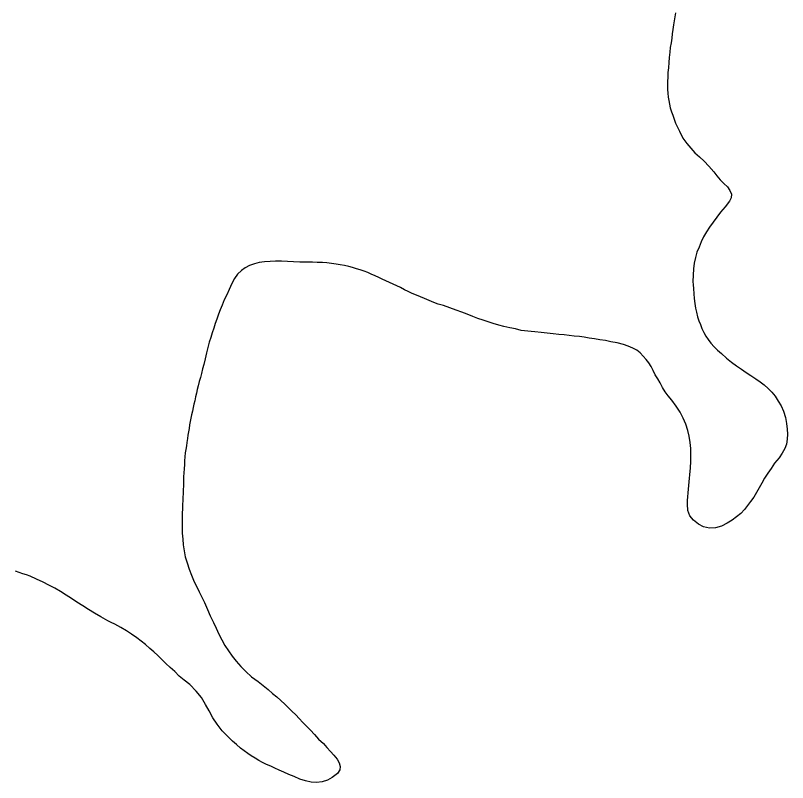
# Model space of a CAD drawing. Header units: inches. Extents: x 401374 to 405300, y 6332180 to 6336621.
# Drawn here: x 401373.6 to 401599.5, y 6334862.5 to 6335087.1 of the extents above; entities that cross this region are included whole.
import ezdxf

# ---------------------------------------------------------------- set-up
doc = ezdxf.new("R2010")
doc.units = ezdxf.units.IN
doc.header["$MEASUREMENT"] = 0

msp = doc.modelspace()

# ---------------------------------------------------------------- linework, layer by layer
msp.add_lwpolyline([(401566.7, 6335087.9), (401566.5, 6335086.7), (401566.3, 6335085.5), (401566.1, 6335084.3), (401565.9, 6335083), (401565.7, 6335081.7), (401565.6, 6335080.4), (401565.4, 6335079.1), (401565.2, 6335077.7), (401565.1, 6335076.3), (401564.9, 6335074.8), (401564.8, 6335073.3), (401564.7, 6335071.8), (401564.5, 6335070.4), (401564.5, 6335069), (401564.4, 6335067.8), (401564.4, 6335066.6), (401564.4, 6335065.4), (401564.5, 6335064.3), (401564.6, 6335063.2), (401564.8, 6335062.2), (401565, 6335061.1), (401565.2, 6335060), (401565.5, 6335058.9), (401565.9, 6335057.9), (401566.3, 6335056.7), (401566.7, 6335055.6), (401567.3, 6335054.4), (401567.9, 6335053.2), (401568.9, 6335051.2), (401570, 6335049.6), (401571.2, 6335048.2), (401572.4, 6335046.9), (401573.7, 6335045.7), (401575.1, 6335044.4), (401576.5, 6335043), (401577.9, 6335041.3), (401578.8, 6335040.1), (401579.8, 6335039), (401580.9, 6335037.9), (401581.9, 6335036.9), (401582.6, 6335035.8), (401583.1, 6335034.8), (401583, 6335033.7), (401582.5, 6335032.7), (401581.2, 6335031.1), (401579.9, 6335029.5), (401578.8, 6335028), (401577.7, 6335026.6), (401576.7, 6335025.1), (401575.8, 6335023.7), (401574.9, 6335022.3), (401574.2, 6335020.8), (401573.6, 6335019.3), (401573, 6335017.8), (401572.6, 6335016.2), (401572.2, 6335014.6), (401572, 6335012.9), (401571.9, 6335011.1), (401571.8, 6335009.2), (401571.9, 6335008.2), (401572, 6335007.2), (401572.1, 6335005.6), (401572.2, 6335004.2), (401572.4, 6335002.8), (401572.6, 6335001.4), (401572.9, 6335000.2), (401573.2, 6334998.9), (401573.5, 6334997.7), (401574, 6334996.6), (401574.4, 6334995.4), (401575, 6334994.3), (401575.6, 6334993.2), (401576.3, 6334992.2), (401577.1, 6334991.1), (401578, 6334990.1), (401579, 6334989.1), (401580.2, 6334988.1), (401581.6, 6334986.8), (401583.1, 6334985.6), (401584.6, 6334984.5), (401586, 6334983.5), (401587.4, 6334982.6), (401588.8, 6334981.7), (401590.2, 6334980.7), (401591.5, 6334979.8), (401592.7, 6334978.9), (401593.8, 6334977.9), (401594.9, 6334976.8), (401595.9, 6334975.6), (401596.8, 6334974.2), (401597.6, 6334972.8), (401598.3, 6334971.2), (401598.9, 6334969.4), (401599.2, 6334967.6), (401599.4, 6334966), (401599.5, 6334964.5), (401599.4, 6334963), (401599.2, 6334961.6), (401598.7, 6334960.3), (401597.9, 6334958.9), (401597, 6334957.6), (401595.7, 6334956), (401594.7, 6334954.5), (401593.7, 6334953.1), (401592.8, 6334951.6), (401592, 6334950.2), (401591.2, 6334948.8), (401590.4, 6334947.4), (401589.6, 6334946.1), (401588.7, 6334944.8), (401587.8, 6334943.6), (401586.9, 6334942.4), (401585.8, 6334941.3), (401584.6, 6334940.3), (401583.3, 6334939.3), (401581.8, 6334938.4), (401580.2, 6334937.6), (401578.4, 6334937.1), (401576.7, 6334937), (401574.9, 6334937.4), (401573.4, 6334938.2), (401572, 6334939.3), (401570.9, 6334940.6), (401570.3, 6334942.2), (401570.2, 6334944), (401570.2, 6334945.1), (401570.3, 6334946.2), (401570.4, 6334947.3), (401570.5, 6334948.4), (401570.6, 6334949.5), (401570.7, 6334950.5), (401570.8, 6334951.6), (401570.9, 6334952.6), (401571.1, 6334954.6), (401571.2, 6334956.5), (401571.2, 6334958.4), (401571.2, 6334960.3), (401571, 6334962.1), (401570.7, 6334963.9), (401570.3, 6334965.6), (401569.7, 6334967.4), (401569, 6334969.2), (401568.1, 6334970.9), (401566.9, 6334972.7), (401565.6, 6334974.5), (401564.6, 6334975.7), (401563.7, 6334976.9), (401562.9, 6334978.2), (401562.2, 6334979.5), (401561.5, 6334980.7), (401560.8, 6334981.9), (401560.2, 6334983.1), (401559.6, 6334984.3), (401558.9, 6334985.4), (401558.1, 6334986.4), (401556.4, 6334988.3), (401555.4, 6334989.1), (401554.2, 6334989.7), (401552.9, 6334990.3), (401551.5, 6334990.8), (401549.6, 6334991.2), (401547.8, 6334991.5), (401546.2, 6334991.9), (401544.6, 6334992.1), (401543, 6334992.4), (401541.5, 6334992.6), (401540, 6334992.9), (401538.6, 6334993.1), (401537.1, 6334993.2), (401535.6, 6334993.4), (401534.1, 6334993.6), (401532.6, 6334993.7), (401530.9, 6334993.9), (401529.2, 6334994.1), (401527.4, 6334994.3), (401525.6, 6334994.5), (401524.5, 6334994.6), (401523.5, 6334994.7), (401521.6, 6334994.9), (401519.9, 6334995.3), (401518.2, 6334995.6), (401516.5, 6334996), (401515, 6334996.4), (401513.4, 6334996.9), (401511.9, 6334997.4), (401510.4, 6334997.9), (401508.9, 6334998.4), (401507.4, 6334999), (401505.8, 6334999.6), (401504.2, 6335000.2), (401502.5, 6335000.8), (401500.7, 6335001.5), (401498.8, 6335002.2), (401497.3, 6335002.6), (401496, 6335003.1), (401494.6, 6335003.6), (401493.3, 6335004.2), (401492.1, 6335004.7), (401490.9, 6335005.2), (401489.7, 6335005.7), (401488.5, 6335006.3), (401487.4, 6335006.8), (401486.3, 6335007.4), (401485.2, 6335007.9), (401484.1, 6335008.4), (401483, 6335008.9), (401482, 6335009.4), (401480.9, 6335009.9), (401479.9, 6335010.4), (401478.8, 6335010.9), (401477.7, 6335011.3), (401476.7, 6335011.8), (401475.6, 6335012.2), (401474.5, 6335012.6), (401473.4, 6335012.9), (401472.2, 6335013.3), (401471.1, 6335013.6), (401469.9, 6335013.9), (401468.6, 6335014.1), (401467.4, 6335014.3), (401466.1, 6335014.5), (401464.7, 6335014.7), (401463.4, 6335014.8), (401461.9, 6335014.8), (401460.5, 6335014.9), (401458.6, 6335014.9), (401456.8, 6335014.9), (401455, 6335015), (401453.2, 6335015.1), (401451.4, 6335015.2), (401449.7, 6335015.2), (401448.1, 6335015.1), (401446.5, 6335015), (401444.9, 6335014.8), (401443.5, 6335014.4), (401442.1, 6335013.9), (401440.8, 6335013.2), (401439.7, 6335012.4), (401438.6, 6335011.3), (401437.7, 6335010.1), (401436.9, 6335008.6), (401436.1, 6335006.9), (401435.4, 6335005.3), (401434.7, 6335003.8), (401434.1, 6335002.3), (401433.5, 6335000.9), (401433, 6334999.6), (401432.5, 6334998.2), (401432, 6334996.9), (401431.6, 6334995.5), (401431.2, 6334994.2), (401430.8, 6334992.8), (401430.3, 6334991.4), (401429.9, 6334989.9), (401429.5, 6334988.3), (401429.1, 6334986.6), (401428.7, 6334984.9), (401428.3, 6334983.6), (401428, 6334982.3), (401427.7, 6334981.1), (401427.4, 6334979.9), (401427.1, 6334978.7), (401426.8, 6334977.6), (401426.6, 6334976.5), (401426.3, 6334975.4), (401426.1, 6334974.3), (401425.8, 6334973.3), (401425.6, 6334972.3), (401425.4, 6334971.2), (401425.1, 6334970.2), (401424.9, 6334969.2), (401424.7, 6334968.2), (401424.5, 6334967.2), (401424.4, 6334966.2), (401424.2, 6334965.2), (401424, 6334964.2), (401423.9, 6334963.2), (401423.7, 6334962.1), (401423.6, 6334961.1), (401423.5, 6334960), (401423.3, 6334959), (401423.2, 6334957.9), (401423.1, 6334956.7), (401423.1, 6334955.6), (401423, 6334954.4), (401422.9, 6334953.2), (401422.8, 6334952), (401422.8, 6334950.7), (401422.8, 6334949.4), (401422.7, 6334948.2), (401422.7, 6334947.1), (401422.6, 6334946), (401422.6, 6334945), (401422.5, 6334944), (401422.5, 6334943), (401422.4, 6334941), (401422.4, 6334939.1), (401422.4, 6334937.3), (401422.4, 6334935.5), (401422.6, 6334933.8), (401422.7, 6334932.1), (401423, 6334930.3), (401423.3, 6334928.6), (401423.8, 6334926.8), (401424.4, 6334925), (401425.1, 6334923.2), (401425.9, 6334921.3), (401426.9, 6334919.4), (401427.4, 6334918.3), (401427.9, 6334917.2), (401428.4, 6334916.2), (401428.9, 6334915.2), (401429.8, 6334913.2), (401430.6, 6334911.3), (401431.5, 6334909.4), (401432.3, 6334907.7), (401433.1, 6334905.9), (401434, 6334904.3), (401434.9, 6334902.6), (401435.9, 6334901.1), (401437, 6334899.5), (401438.2, 6334898), (401439.5, 6334896.5), (401441, 6334895), (401442.7, 6334893.5), (401444.6, 6334892.1), (401446.1, 6334890.9), (401447.5, 6334889.7), (401448.8, 6334888.6), (401450.1, 6334887.6), (401451.2, 6334886.5), (401452.4, 6334885.5), (401453.5, 6334884.4), (401454.5, 6334883.4), (401455.6, 6334882.3), (401456.6, 6334881.3), (401457.7, 6334880.1), (401458.8, 6334879), (401459.9, 6334877.8), (401461.1, 6334876.6), (401462.3, 6334875.2), (401463.7, 6334873.9), (401464.7, 6334872.8), (401465.8, 6334871.6), (401466.8, 6334870.5), (401467.7, 6334869.4), (401468.3, 6334868.3), (401468.6, 6334867.2), (401468.5, 6334866.2), (401467.8, 6334865.2), (401466.3, 6334864), (401464.9, 6334863.2), (401463.3, 6334862.7), (401461.7, 6334862.5), (401460.1, 6334862.6), (401458.5, 6334863), (401456.8, 6334863.5), (401455.1, 6334864.3), (401453.6, 6334864.9), (401452.1, 6334865.5), (401450.8, 6334866.1), (401449.5, 6334866.7), (401448.3, 6334867.3), (401447.1, 6334867.8), (401445.9, 6334868.4), (401444.8, 6334869), (401443.7, 6334869.6), (401442.6, 6334870.3), (401441.6, 6334871), (401440.5, 6334871.8), (401439.4, 6334872.6), (401438.3, 6334873.6), (401437.1, 6334874.6), (401436, 6334875.7), (401434.1, 6334877.6), (401432.6, 6334879.6), (401431.4, 6334881.5), (401430.3, 6334883.5), (401429.2, 6334885.4), (401428, 6334887.4), (401426.5, 6334889.3), (401424.6, 6334891.2), (401423, 6334892.5), (401421.5, 6334893.7), (401420.2, 6334895), (401418.9, 6334896.2), (401417.6, 6334897.4), (401416.4, 6334898.5), (401415.3, 6334899.7), (401414.1, 6334900.8), (401412.9, 6334901.8), (401411.7, 6334902.9), (401410.4, 6334903.9), (401409.1, 6334904.9), (401407.6, 6334905.9), (401406.1, 6334906.9), (401404.4, 6334907.9), (401402.7, 6334908.9), (401401.6, 6334909.4), (401400.6, 6334909.9), (401398.6, 6334911), (401396.7, 6334912.1), (401395, 6334913.2), (401393.3, 6334914.2), (401391.6, 6334915.3), (401390, 6334916.4), (401388.4, 6334917.4), (401386.8, 6334918.4), (401385.1, 6334919.4), (401383.4, 6334920.3), (401381.7, 6334921.2), (401379.8, 6334922.1), (401377.9, 6334922.9), (401376.8, 6334923.3), (401375.8, 6334923.6), (401374.7, 6334924), (401373.6, 6334924.4)])

doc.saveas('drawing.dxf')
